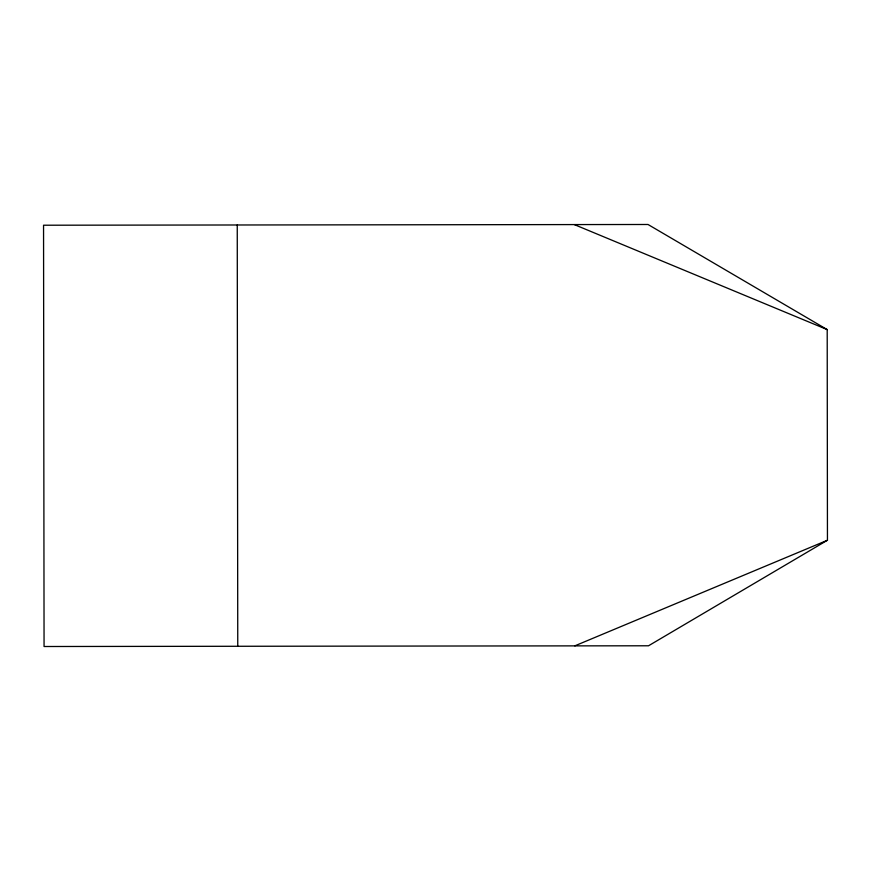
<?xml version="1.0" encoding="UTF-8"?>
<svg xmlns="http://www.w3.org/2000/svg" width="871" height="871" viewBox="0 0 871 871"><rect width="100%" height="100%" fill="white"/><g stroke="black" fill="none" stroke-linecap="round" stroke-linejoin="round"><path stroke-width="1.31" d="M827.45 540.238L648.525 645.781L44.062 646.511L43.55 225.219L648.013 224.489L827.2 329.597L827.45 540.238L574.795 645.868M574.294 224.576L827.2 329.597M237.25 224.979L237.761 646.282"/></g></svg>
